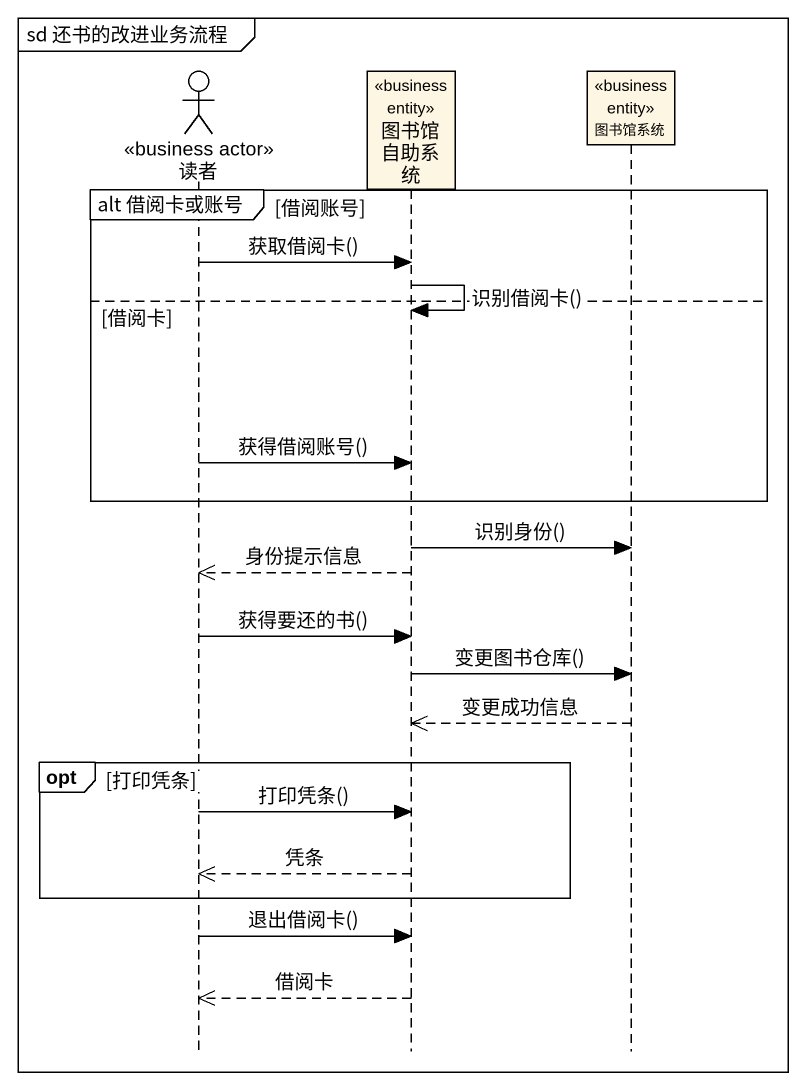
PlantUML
@startuml
mainframe sd 还书的改进业务流程
hide footbox
actor 读者 <<business actor>>
participant 图书馆自助系统 <<business entity>>
participant 图书馆系统 <<business entity>>

group alt 借阅卡或账号 [借阅账号]
  读者 -> 图书馆自助系统 : 获取借阅卡()
  图书馆自助系统 -> 图书馆自助系统 : 识别借阅卡()
else 借阅卡
  读者 -> 图书馆自助系统 : 获得借阅账号()
end
图书馆自助系统 -> 图书馆系统 : 识别身份()
图书馆自助系统 -->> 读者 : 身份提示信息
读者 -> 图书馆自助系统 : 获得要还的书()
图书馆自助系统 -> 图书馆系统 : 变更图书仓库()
图书馆系统 -->> 图书馆自助系统 : 变更成功信息
opt 打印凭条
  读者 -> 图书馆自助系统 : 打印凭条()
  图书馆自助系统 -->> 读者 : 凭条
end
读者 -> 图书馆自助系统 : 退出借阅卡()
图书馆自助系统 -->> 读者 : 借阅卡
@enduml
